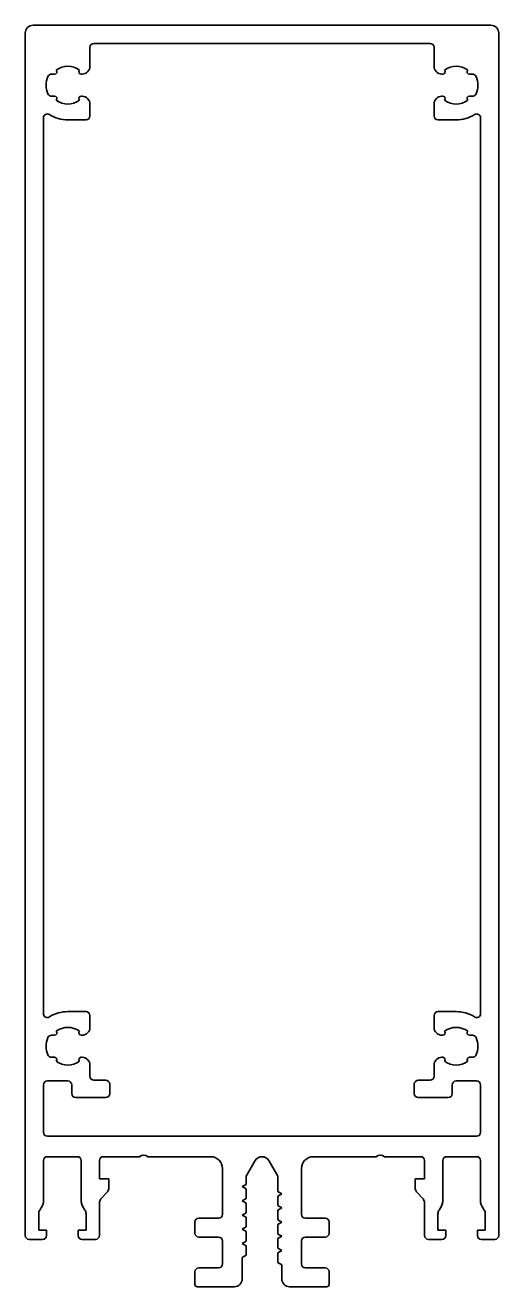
# Model space of a CAD drawing. Header units: millimetres. Extents: x -30 to 30, y 0 to 160.
import ezdxf

# ---------------------------------------------------------------- set-up
doc = ezdxf.new("R2010")
doc.units = ezdxf.units.MM
doc.layers.add('S03_AL_Kontur', color=7, linetype='Continuous', lineweight=35, true_color=0xffffff)

msp = doc.modelspace()

# ---------------------------------------------------------------- linework, layer by layer
at = {"layer": 'S03_AL_Kontur'}
for p, q in [((-29, 160), (29, 160)), ((-30, 6.5), (-30, 159)), ((30, 159), (30, 6.5)), ((-21.8, 157.2), (-21.8, 154.8)), ((21.3, 157.7), (-21.3, 157.7)), ((21.8, 154.8), (21.8, 157.2)), ((-26.29, 153.8), (-26.66, 153.8)), ((-22.8, 153.8), (-22.91, 153.8)), ((22.91, 153.8), (22.8, 153.8)), ((26.66, 153.8), (26.29, 153.8)), ((-26.66, 151), (-26.29, 151)), ((-22.91, 151), (-22.8, 151)), ((22.8, 151), (22.91, 151)), ((26.29, 151), (26.66, 151)), ((-21.8, 150), (-21.8, 148.5)), ((21.8, 148.5), (21.8, 150)), ((-27.7, 148.25), (-27.7, 34.65)), ((-22.3, 148), (-24.6, 148)), ((24.6, 148), (22.3, 148)), ((27.7, 34.65), (27.7, 148.25)), ((-24.6, 34.9), (-22.3, 34.9)), ((-21.8, 34.4), (-21.8, 32.9)), ((21.8, 32.9), (21.8, 34.4)), ((22.3, 34.9), (24.6, 34.9)), ((-26.29, 31.9), (-26.66, 31.9)), ((-22.8, 31.9), (-22.91, 31.9)), ((22.91, 31.9), (22.8, 31.9)), ((26.66, 31.9), (26.29, 31.9)), ((-26.66, 29.1), (-26.29, 29.1)), ((-22.91, 29.1), (-22.8, 29.1)), ((22.8, 29.1), (22.91, 29.1)), ((26.29, 29.1), (26.66, 29.1)), ((-21.8, 28.1), (-21.8, 26.7)), ((21.8, 26.7), (21.8, 28.1)), ((-27.7, 25.6), (-27.7, 19.6)), ((-24.6, 26.1), (-27.2, 26.1)), ((-24.1, 24.5), (-24.1, 25.6)), ((-21.3, 26.2), (-19.8, 26.2)), ((-19.3, 25.7), (-19.3, 24.5)), ((19.3, 24.5), (19.3, 25.7)), ((19.8, 26.2), (21.3, 26.2)), ((24.1, 25.6), (24.1, 24.5)), ((27.2, 26.1), (24.6, 26.1)), ((27.7, 19.6), (27.7, 25.6)), ((-19.8, 24), (-23.6, 24)), ((23.6, 24), (19.8, 24)), ((-27.2, 19.1), (27.2, 19.1)), ((-27.7, 16), (-27.7, 10.81)), ((-23.4, 16.5), (-27.2, 16.5)), ((-22.9, 10.81), (-22.9, 16)), ((-20.6, 16), (-20.6, 13.7)), ((-15.5, 16.5), (-20.1, 16.5)), ((-6.5, 16.5), (-14.5, 16.5)), ((-0.87, 16), (-2, 14.04)), ((2, 14.04), (0.87, 16)), ((14.5, 16.5), (6.5, 16.5)), ((20.1, 16.5), (15.5, 16.5)), ((20.6, 13.7), (20.6, 16)), ((22.9, 16), (22.9, 10.81)), ((27.2, 16.5), (23.4, 16.5)), ((27.7, 10.81), (27.7, 16)), ((-5, 9.2), (-5, 15)), ((5, 15), (5, 9.2)), ((-20.6, 13.7), (-19.4, 13.7)), ((-19.4, 13.7), (-19.4, 12.61)), ((-2, 12.99), (-2.5, 12.7)), ((-2, 14.04), (-2, 12.99)), ((2, 12.09), (2, 14.04)), ((19.4, 12.61), (19.4, 13.7)), ((19.4, 13.7), (20.6, 13.7)), ((-19.69, 11.91), (-20.31, 11.29)), ((-2.5, 12.7), (-2, 12.41)), ((-2, 12.41), (-2, 11.19)), ((2.5, 11.8), (2, 12.09)), ((2, 11.51), (2.5, 11.8)), ((2, 10.29), (2, 11.51)), ((20.31, 11.29), (19.69, 11.91)), ((-27.83, 10.31), (-28.17, 9.73)), ((-22.43, 9.73), (-22.77, 10.31)), ((-20.6, 10.59), (-20.6, 6.5)), ((-2, 11.19), (-2.5, 10.9)), ((-2.5, 10.9), (-2, 10.61)), ((-2, 10.61), (-2, 9.39)), ((2.5, 10), (2, 10.29)), ((2, 9.71), (2.5, 10)), ((2, 8.49), (2, 9.71)), ((20.6, 6.5), (20.6, 10.59)), ((22.77, 10.31), (22.43, 9.73)), ((28.17, 9.73), (27.83, 10.31)), ((-28.3, 9.23), (-28.3, 7.2)), ((-22.3, 7.2), (-22.3, 9.23)), ((-8.5, 6.8), (-8.5, 8.2)), ((-8, 8.7), (-5.5, 8.7)), ((-2, 9.39), (-2.5, 9.1)), ((-2.5, 9.1), (-2, 8.81)), ((-2, 8.81), (-2, 7.59)), ((2.5, 8.2), (2, 8.49)), ((2, 7.91), (2.5, 8.2)), ((5.5, 8.7), (8, 8.7)), ((8.5, 8.2), (8.5, 6.8)), ((22.3, 9.23), (22.3, 7.2)), ((28.3, 7.2), (28.3, 9.23)), ((-28.3, 7.2), (-27.3, 7.2)), ((-27.3, 7.2), (-27.3, 6.5)), ((-23.3, 6.5), (-23.3, 7.2)), ((-23.3, 7.2), (-22.3, 7.2)), ((-2, 7.59), (-2.5, 7.3)), ((-2.5, 7.3), (-2, 7.01)), ((-2, 7.01), (-2, 5.79)), ((2, 6.69), (2, 7.91)), ((2.5, 6.4), (2, 6.69)), ((2, 6.11), (2.5, 6.4)), ((22.3, 7.2), (23.3, 7.2)), ((23.3, 7.2), (23.3, 6.5)), ((27.3, 6.5), (27.3, 7.2)), ((27.3, 7.2), (28.3, 7.2)), ((-27.8, 6), (-29.5, 6)), ((-21.1, 6), (-22.8, 6)), ((-5.5, 6.3), (-8, 6.3)), ((-5, 2.9), (-5, 5.8)), ((-2, 5.79), (-2.5, 5.5)), ((-2.5, 5.5), (-2, 5.21)), ((-2, 5.21), (-2, 3.99)), ((2, 4.89), (2, 6.11)), ((2.5, 4.6), (2, 4.89)), ((5, 5.8), (5, 2.9)), ((8, 6.3), (5.5, 6.3)), ((22.8, 6), (21.1, 6)), ((29.5, 6), (27.8, 6)), ((-2, 3.99), (-2.5, 3.7)), ((-2.5, 3.7), (-2.5, 1)), ((2, 4.31), (2.5, 4.6)), ((2, 3.09), (2, 4.31)), ((-8.5, 0.3), (-8.5, 1.9)), ((-8, 2.4), (-5.5, 2.4)), ((2.5, 2.8), (2, 3.09)), ((2.5, 1), (2.5, 2.8)), ((5.5, 2.4), (8, 2.4)), ((8.5, 1.9), (8.5, 0.3)), ((-3.5, 0), (-8.2, 0)), ((8.2, 0), (3.5, 0))]:
    msp.add_line(p, q, dxfattribs=at)
at = {"layer": 'S03_AL_Kontur', "extrusion": (0, 0, -1)}
for centre, radius, start, end in [((29, 159), 1, 0, 90), ((-29, 159), 1, 90, 180), ((26.29, 154.1), 0.3, 138.6828, 270), ((22.91, 154.1), 0.3, 270, 41.3172), ((22.8, 154.8), 1, 180, 270), ((-22.8, 154.8), 1, 270, 0), ((-22.91, 154.1), 0.3, 138.6828, 270), ((-26.29, 154.1), 0.3, 270, 41.3172), ((26.29, 150.7), 0.3, 90, 221.3172), ((22.91, 150.7), 0.3, 318.6828, 90), ((22.8, 150), 1, 90, 180), ((-22.8, 150), 1, 0, 90), ((-22.91, 150.7), 0.3, 90, 221.3172), ((-26.29, 150.7), 0.3, 318.6828, 90), ((24.6, 152.4), 4.4, 270, 302.0468), ((22.3, 148.5), 0.5, 180, 270), ((-22.3, 148.5), 0.5, 270, 0), ((-24.6, 152.4), 4.4, 237.9532, 270), ((24.6, 30.5), 4.4, 57.9532, 90), ((22.3, 34.4), 0.5, 90, 180), ((-22.3, 34.4), 0.5, 360, 90), ((-24.6, 30.5), 4.4, 90, 122.0468), ((26.29, 32.2), 0.3, 138.6828, 270), ((22.91, 32.2), 0.3, 270, 41.3172), ((22.8, 32.9), 1, 180, 270), ((-22.8, 32.9), 1, 270, 360), ((-22.91, 32.2), 0.3, 138.6828, 270), ((-26.29, 32.2), 0.3, 270, 41.3172), ((26.29, 28.8), 0.3, 90, 221.3172), ((22.91, 28.8), 0.3, 318.6828, 90), ((22.8, 28.1), 1, 90, 180), ((-22.8, 28.1), 1, 360, 90), ((-22.91, 28.8), 0.3, 90, 221.3172), ((-26.29, 28.8), 0.3, 318.6828, 90), ((19.8, 25.7), 0.5, 90, 180), ((-19.8, 25.7), 0.5, 0, 90), ((23.6, 24.5), 0.5, 270, 0), ((19.8, 24.5), 0.5, 180, 270), ((-19.8, 24.5), 0.5, 270, 0), ((-23.6, 24.5), 0.5, 180, 270), ((20.4, 12.61), 1, 180, 225), ((-20.4, 12.61), 1, 315, 0), ((28.7, 10.81), 1, 180, 210), ((21.9, 10.81), 1, 330, 360), ((-21.9, 10.81), 1, 180, 210), ((-28.7, 10.81), 1, 330, 360), ((8, 8.2), 0.5, 0, 90), ((-8, 8.2), 0.5, 90, 180), ((29.5, 6.5), 0.5, 270, 0), ((27.8, 6.5), 0.5, 180, 270), ((22.8, 6.5), 0.5, 270, 0), ((21.1, 6.5), 0.5, 180, 270), ((8, 6.8), 0.5, 270, 0), ((-8, 6.8), 0.5, 180, 270), ((-21.1, 6.5), 0.5, 270, 0), ((-22.8, 6.5), 0.5, 180, 270), ((-27.8, 6.5), 0.5, 270, 0), ((-29.5, 6.5), 0.5, 180, 270), ((8, 1.9), 0.5, 0, 90), ((-8, 1.9), 0.5, 90, 180), ((8.2, 0.3), 0.3, 270, 0), ((3.5, 1), 1, 180, 270), ((-3.5, 1), 1, 270, 0), ((-8.2, 0.3), 0.3, 180, 270)]:
    msp.add_arc(centre, radius, start, end, dxfattribs=at)
at = {"layer": 'S03_AL_Kontur'}
for centre, radius, start, end in [((-21.3, 157.2), 0.5, 90, 180), ((21.3, 157.2), 0.5, 0, 90), ((-26.66, 153.3), 0.5, 90, 156.4218), ((-24.6, 152.4), 2.4, 52.2661, 127.7339), ((24.6, 152.4), 2.4, 52.2661, 127.7339), ((26.66, 153.3), 0.5, 23.5782, 90), ((-24.6, 152.4), 2.75, 156.4218, 203.5782), ((24.6, 152.4), 2.75, 336.4218, 23.5782), ((-26.66, 151.5), 0.5, 203.5782, 270), ((-24.6, 152.4), 2.4, 232.2661, 307.7339), ((24.6, 152.4), 2.4, 232.2661, 307.7339), ((26.66, 151.5), 0.5, 270, 336.4218), ((-27.2, 148.25), 0.5, 57.9532, 180), ((27.2, 148.25), 0.5, 0, 122.0468), ((-27.2, 34.65), 0.5, 180, 302.0468), ((27.2, 34.65), 0.5, 237.9532, 0), ((-24.6, 30.5), 2.4, 52.2661, 127.7339), ((24.6, 30.5), 2.4, 52.2661, 127.7339), ((-24.6, 30.5), 2.75, 156.4218, 203.5782), ((-26.66, 31.4), 0.5, 90, 156.4218), ((26.66, 31.4), 0.5, 23.5782, 90), ((24.6, 30.5), 2.75, 336.4218, 23.5782), ((-26.66, 29.6), 0.5, 203.5782, 270), ((26.66, 29.6), 0.5, 270, 336.4218), ((-24.6, 30.5), 2.4, 232.2661, 307.7339), ((24.6, 30.5), 2.4, 232.2661, 307.7339), ((-27.2, 25.6), 0.5, 90, 180), ((-24.6, 25.6), 0.5, 0, 90), ((-21.3, 26.7), 0.5, 180, 270), ((21.3, 26.7), 0.5, 270, 0), ((24.6, 25.6), 0.5, 90, 180), ((27.2, 25.6), 0.5, 0, 90), ((-27.2, 19.6), 0.5, 180, 270), ((27.2, 19.6), 0.5, 270, 0), ((-27.2, 16), 0.5, 90, 180), ((-23.4, 16), 0.5, 0, 90), ((-20.1, 16), 0.5, 90, 180), ((-15, 15.98), 0.725, 46.3972, 133.6028), ((-6.5, 15), 1.5, 0, 90), ((0, 15.5), 1, 30, 150), ((6.5, 15), 1.5, 90, 180), ((15, 15.98), 0.725, 46.3972, 133.6028), ((20.1, 16), 0.5, 360, 90), ((23.4, 16), 0.5, 90, 180), ((27.2, 16), 0.5, 0, 90), ((-19.6, 10.59), 1, 135, 180), ((19.6, 10.59), 1, 0, 45), ((-27.3, 9.23), 1, 150, 180), ((-23.3, 9.23), 1, 360, 30), ((23.3, 9.23), 1, 150, 180), ((27.3, 9.23), 1, 360, 30), ((-5.5, 9.2), 0.5, 270, 0), ((5.5, 9.2), 0.5, 180, 270), ((-5.5, 5.8), 0.5, 0, 90), ((5.5, 5.8), 0.5, 90, 180), ((-5.5, 2.9), 0.5, 270, 0), ((5.5, 2.9), 0.5, 180, 270)]:
    msp.add_arc(centre, radius, start, end, dxfattribs=at)

doc.saveas('drawing.dxf')
